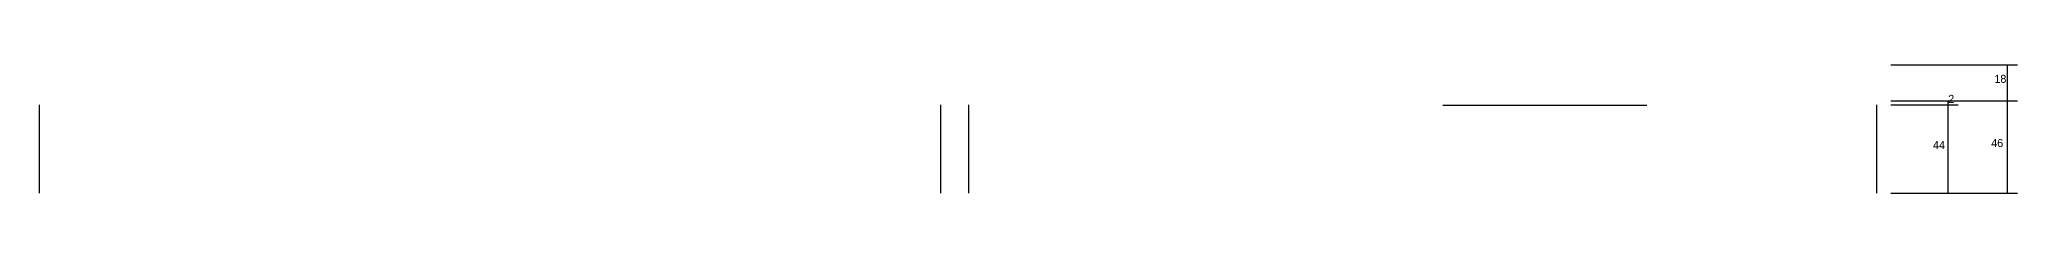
# Model space of a CAD drawing. Header units: metres. Extents: x -10318 to -5929, y 14219 to 15559.
# Drawn here: x -10318 to -9330, y 14253 to 14317 of the extents above; entities that cross this region are included whole.
import ezdxf

# ---------------------------------------------------------------- set-up
doc = ezdxf.new("R2010")
doc.units = ezdxf.units.M
doc.layers.add('COTA', color=241, linetype='Continuous')
doc.layers.add('SARR_2.2x7', color=40, linetype='Continuous')

msp = doc.modelspace()

# ---------------------------------------------------------------- linework, layer by layer
at = {"layer": 'COTA'}
for p, q in [((-9392.9, 14317.1), (-9329.6, 14317.1)), ((-9334.6, 14299.1), (-9334.6, 14317.1)), ((-9392.9, 14299.1), (-9329.6, 14299.1)), ((-9392.9, 14299.1), (-9359.2, 14299.1)), ((-9392.9, 14299.1), (-9329.6, 14299.1)), ((-9364.2, 14297.1), (-9364.2, 14299.1)), ((-9334.6, 14253.1), (-9334.6, 14299.1)), ((-9392.9, 14297.1), (-9359.2, 14297.1)), ((-9392.9, 14297.1), (-9359.2, 14297.1)), ((-9364.2, 14253.1), (-9364.2, 14297.1)), ((-9392.9, 14253.1), (-9329.6, 14253.1)), ((-9392.9, 14253.1), (-9359.2, 14253.1))]:
    msp.add_line(p, q, dxfattribs=at)
at = {"layer": 'SARR_2.2x7'}
for p, q in [((-10318.4, 14253.1), (-10318.4, 14297.1)), ((-9867.9, 14253.1), (-9867.9, 14297.1)), ((-9853.9, 14253.1), (-9853.9, 14297.1)), ((-9616.9, 14296.9), (-9514.9, 14296.9)), ((-9399.9, 14253.1), (-9399.9, 14297.1))]:
    msp.add_line(p, q, dxfattribs=at)

# ---------------------------------------------------------------- texts
at = {"layer": 'COTA'}
for s, p in [('18', (-9341.1, 14308.1)), ('2', (-9364.2, 14298.1)), ('44', (-9371.8, 14275.1)), ('46', (-9342.7, 14276.1))]:
    msp.add_text(s, height=4, dxfattribs=at).set_placement(p)

doc.saveas('drawing.dxf')
